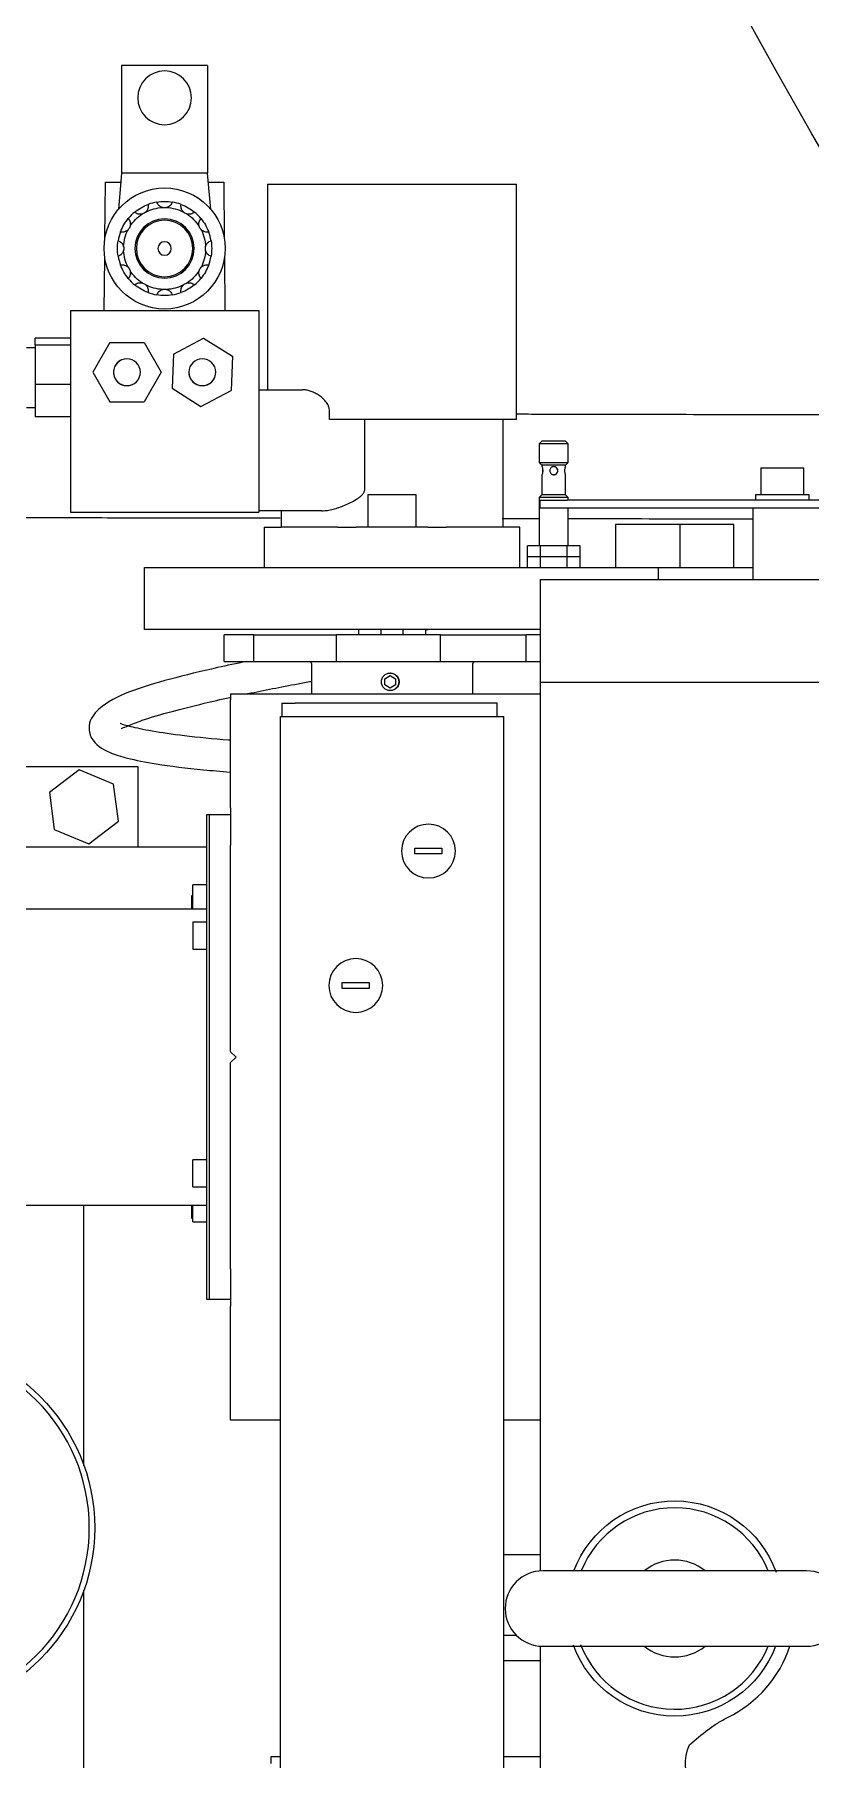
# Model space of a CAD drawing. Header units: millimetres. Extents: x 10462777 to 22643323, y 453826 to 1389191.
# Drawn here: x 11267128 to 11267407, y 578125 to 578746 of the extents above; entities that cross this region are included whole.
import ezdxf

# ---------------------------------------------------------------- set-up
doc = ezdxf.new("R2010")
doc.units = ezdxf.units.MM
doc.header["$LTSCALE"] = 200
doc.header["$MEASUREMENT"] = 0
for name, pattern in [('CENTER', [2, 1.25, -0.25, 0.25, -0.25]), ('HIDDEN_KS1', [0.26, 0.18, -0.08]), ('PHANTOM', [2.5, 1.25, -0.25, 0.25, -0.25, 0.25, -0.25])]:
    doc.linetypes.add(name, pattern=pattern)
for name, color, linetype in [('1', 1, 'CENTER'), ('11', 6, 'PHANTOM'), ('3', 3, 'HIDDEN_KS1')]:
    doc.layers.add(name, color=color, linetype=linetype)
doc.layers.add('LAYOUT', color=8, linetype='CONTINUOUS', lineweight=25)

# ---------------------------------------------------------------- blocks, each defined once
blk = doc.blocks.new('r710ic')
at = {"layer": 'LAYOUT', "color": 3}
blk.add_circle((272041.37, 104232.63), 2050.12, dxfattribs=at)

msp = doc.modelspace()

# ---------------------------------------------------------------- linework, layer by layer
at = {"layer": '1', "color": 252, "linetype": 'Continuous'}
for p, q in [((11267140.75249, 578647.02318), (11267208.54054, 578647.02318)), ((11267140.75249, 578647.02318), (11267140.75249, 578574.39312)), ((11267208.54054, 578647.02318), (11267208.54054, 578574.39312)), ((11267309.77246, 578575.74888), (11267309.77246, 578578.65408)), ((11267309.77246, 578578.65408), (11267319.45647, 578578.65408)), ((11267319.45647, 578575.74888), (11267309.77246, 578575.74888)), ((11267798.81484, 578578.65408), (11267319.45647, 578578.65408)), ((11267798.81484, 578575.74888), (11267319.45647, 578575.74888)), ((11267386.27612, 578575.74888), (11267386.27612, 578550.08516)), ((11267140.75249, 578574.39312), (11267208.54054, 578574.39312)), ((11267167.45722, 578532.17085), (11267167.45722, 578554.44407)), ((11267167.45722, 578554.44407), (11267352.34316, 578554.44407)), ((11267352.34316, 578554.44407), (11267386.27615, 578554.44407)), ((11267352.34316, 578550.08572), (11267352.34316, 578554.44407)), ((11267309.77018, 578532.17085), (11267167.45722, 578532.17085)), ((11267252.60278, 578530.23404), (11267252.60278, 578532.17054)), ((11267260.34998, 578532.17054), (11267260.34998, 578530.23404)), ((11267196.03962, 578520.55004), (11267196.03962, 578530.23405)), ((11267199.27248, 578530.23405), (11267196.03962, 578530.23405)), ((11267206.79051, 578530.23405), (11267199.27248, 578530.23405)), ((11267206.79061, 578520.55004), (11267206.79061, 578530.23405)), ((11267206.79061, 578530.23405), (11267236.54768, 578530.23405)), ((11267236.54768, 578520.55004), (11267236.54768, 578530.23405)), ((11267237.6163, 578530.23405), (11267236.54768, 578530.23405)), ((11267248.38839, 578530.23405), (11267237.6163, 578530.23405)), ((11267262.54137, 578530.23405), (11267248.38839, 578530.23405)), ((11267273.01524, 578530.23405), (11267262.54137, 578530.23405)), ((11267273.94463, 578530.23405), (11267273.01524, 578530.23405)), ((11267273.94463, 578520.55004), (11267273.94463, 578530.23405)), ((11267273.94463, 578530.23405), (11267304.6971, 578530.23405)), ((11267304.6971, 578520.55004), (11267304.6971, 578530.23405)), ((11267309.77232, 578530.23405), (11267304.69717, 578530.23405)), ((11267196.03962, 578520.55004), (11267199.27248, 578520.55004)), ((11267199.27248, 578520.55004), (11267206.79051, 578520.55004)), ((11267206.79061, 578520.55004), (11267236.54768, 578520.55004)), ((11267227.49713, 578519.77532), (11267227.49713, 578508.92848)), ((11267236.54768, 578520.55004), (11267237.6163, 578520.55004)), ((11267237.6163, 578520.55004), (11267248.38839, 578520.55004)), ((11267248.38839, 578520.55004), (11267262.54137, 578520.55004)), ((11267262.54137, 578520.55004), (11267273.01524, 578520.55004)), ((11267273.01524, 578520.55004), (11267273.94463, 578520.55004)), ((11267273.94463, 578520.55004), (11267304.6971, 578520.55004)), ((11267285.60118, 578508.92848), (11267285.60118, 578519.77532)), ((11267304.69717, 578520.55004), (11267309.77232, 578520.55004)), ((11267198.40638, 578508.92923), (11267309.77246, 578508.92923)), ((11267198.40638, 578508.92923), (11267198.40638, 578506.85337)), ((11267198.40638, 578467.88725), (11267198.40638, 578506.85337)), ((11267216.80599, 578505.63667), (11267216.80599, 578500.79466)), ((11267216.80599, 578505.63667), (11267221.64799, 578505.63667)), ((11267218.74275, 578500.79466), (11267221.64799, 578500.79466)), ((11267289.43605, 578505.63667), (11267221.64799, 578505.63667)), ((11267221.64799, 578500.79466), (11267289.43605, 578500.79466)), ((11267294.27805, 578505.63667), (11267289.43605, 578505.63667)), ((11267289.43605, 578500.79466), (11267292.34129, 578500.79466)), ((11267294.27805, 578500.79466), (11267294.27805, 578505.63667)), ((11267087.51545, 578482.78241), (11267164.98751, 578482.78241)), ((11267164.98751, 578482.78241), (11267164.98751, 578453.73039)), ((11267190.65917, 578465.3512), (11267189.69077, 578465.3512)), ((11267189.69077, 578465.3512), (11267189.69077, 578291.03906)), ((11267198.40638, 578465.3512), (11267190.65917, 578465.3512)), ((11267190.65917, 578465.3512), (11267190.65917, 578291.03906)), ((11267190.65917, 578465.3512), (11267190.65917, 578291.03906)), ((11267198.40638, 578467.88725), (11267198.40638, 578454.46869)), ((11267164.98751, 578453.73039), (11267087.51545, 578453.73039)), ((11267189.69043, 578453.73039), (11267164.9869, 578453.73039)), ((11267198.40638, 578380.13193), (11267198.40638, 578454.46869)), ((11267189.68623, 578431.45717), (11266786.83606, 578431.45717)), ((11267200.34318, 578378.19513), (11267198.40638, 578380.13193)), ((11267198.40638, 578376.25833), (11267200.34318, 578378.19513)), ((11267198.40638, 578301.92157), (11267198.40638, 578376.25833)), ((11266786.83606, 578324.93309), (11267189.68623, 578324.93309)), ((11267145.61949, 578231.13552), (11267145.61949, 578324.92198)), ((11267198.40638, 578301.92157), (11267198.40638, 578288.50301)), ((11267189.69077, 578291.03906), (11267190.65917, 578291.03906)), ((11267190.65917, 578291.03906), (11267198.40638, 578291.03906)), ((11267198.40638, 578249.53689), (11267198.40638, 578288.50301)), ((11267198.40638, 578247.46103), (11267198.40638, 578249.53689)), ((11267216.32239, 578247.46103), (11267198.40638, 578247.46103)), ((11267309.77246, 578247.46103), (11267296.69739, 578247.46103)), ((11267309.77246, 578199.04099), (11267296.69837, 578199.04099)), ((11267309.77246, 578199.04099), (11267309.77246, 578193.19564)), ((11267145.61949, 578117.41592), (11267145.61949, 578186.30353)), ((11267301.25212, 578169.98897), (11267296.69837, 578169.98897)), ((11267309.77246, 578160.78916), (11267296.69784, 578160.78916)), ((11267212.93239, 578126.41094), (11267216.32171, 578126.41094)), ((11267212.93239, 578123.9086), (11267212.93239, 578126.41094)), ((11267296.69868, 578126.41094), (11267309.77246, 578126.41094))]:
    msp.add_line(p, q, dxfattribs=at)
at = {"layer": '1', "color": 15, "linetype": 'Continuous'}
for p, q in [((11267309.77246, 578550.08626), (11267452.9861, 578550.08626)), ((11267309.77246, 578550.08626), (11267309.77246, 578512.99528)), ((11267474.40059, 578512.99528), (11267309.77246, 578512.99528)), ((11267309.77246, 578512.99528), (11267309.77246, 578193.18662)), ((11267309.77246, 578166.14169), (11267309.77246, 577863.94802))]:
    msp.add_line(p, q, dxfattribs=at)
at = {"layer": '1', "color": 20, "linetype": 'Continuous'}
for p, q in [((11267216.32179, 578500.79466), (11267221.64804, 578500.79466)), ((11267216.32179, 577571.12995), (11267216.32179, 578500.79466)), ((11267289.43496, 578500.79466), (11267296.69905, 578500.79466)), ((11267296.69905, 577571.12995), (11267296.69905, 578500.79466))]:
    msp.add_line(p, q, dxfattribs=at)
at = {"layer": '1', "color": 60, "linetype": 'Continuous'}
for p, q in [((11267264.74183, 578453.43987), (11267274.42583, 578453.43987)), ((11267264.74183, 578451.30939), (11267264.74183, 578453.43987)), ((11267274.42583, 578451.30939), (11267264.74183, 578451.30939)), ((11267274.42583, 578453.43987), (11267274.42583, 578451.30939)), ((11267238.59501, 578405.01983), (11267248.27901, 578405.01983)), ((11267238.59501, 578402.88935), (11267238.59501, 578405.01983)), ((11267248.27901, 578402.88935), (11267238.59501, 578402.88935)), ((11267248.27901, 578405.01983), (11267248.27901, 578402.88935))]:
    msp.add_line(p, q, dxfattribs=at)
at = {"layer": '1', "color": 60, "linetype": 'Continuous', "extrusion": (0, 0, -1)}
for centre in [(-11267269.58383, 578452.37463), (-11267243.43701, 578403.95459)]:
    msp.add_circle(centre, 9.68401, dxfattribs=at)
at = {"layer": '1', "color": 252, "linetype": 'Continuous', "extrusion": (0, 0, -1)}
for centre, start, end in [((-11267226.72241, 578519.77532), 90, 180), ((-11267286.3759, 578519.77532), 0, 90)]:
    msp.add_arc(centre, 0.77472, start, end, dxfattribs=at)
at = {"layer": '1', "color": 15, "linetype": 'Continuous', "extrusion": (0, 0, -1)}
for centre, radius, start, end in [((-11267358.1925, 578179.67298), 38.73603, 20.49187735, 160.2787541), ((-11267358.1925, 578179.67298), 38.73603, 270, 340.14937147), ((-11267358.1925, 578179.67298), 38.73603, 200.48625359, 270), ((-11267377.56051, 578124.10513), 15.49441, 325.48219574, 24.97743264)]:
    msp.add_arc(centre, radius, start, end, dxfattribs=at)
at = {"layer": '1', "color": 15, "linetype": 'Continuous'}
msp.add_arc((11267358.1925, 578179.67298), 43.57803, 296.1157868, 341.87321491, dxfattribs=at)
at = {"layer": '1', "color": 252, "linetype": 'Continuous'}
for points, knots in [([(11267259.04189, 578513.28703), (11267259.04189, 578513.07894), (11267259.02141, 578512.87436), (11267258.94121, 578512.47192), (11267258.88049, 578512.27196), (11267258.72215, 578511.89089), (11267258.62528, 578511.71018), (11267258.39648, 578511.36818), (11267258.26343, 578511.20637), (11267257.97285, 578510.91629), (11267257.8143, 578510.78606), (11267257.46994, 578510.55598), (11267257.28681, 578510.45829), (11267256.90792, 578510.30128), (11267256.70934, 578510.24078), (11267256.30293, 578510.15987), (11267256.09862, 578510.13984), (11267255.89192, 578510.13973), (11267255.89059, 578510.13973), (11267255.88925, 578510.13973)], [0, 0, 0, 0, 0.124898601, 0.124898601, 0.249797202, 0.249797202, 0.374695804, 0.374695804, 0.499594405, 0.499594405, 0.624493006, 0.624493006, 0.749391607, 0.749391607, 0.874290209, 0.874290209, 0.99918881, 0.99918881, 1, 1, 1, 1]), ([(11267255.89138, 578516.43434), (11267256.09837, 578516.43435), (11267256.30224, 578516.41409), (11267256.70393, 578516.3346), (11267256.90397, 578516.27422), (11267257.28554, 578516.1165), (11267257.46651, 578516.01997), (11267257.80906, 578515.79191), (11267257.97122, 578515.65921), (11267258.26202, 578515.3693), (11267258.39259, 578515.21108), (11267258.62335, 578514.86739), (11267258.72143, 578514.68443), (11267258.87909, 578514.30594), (11267258.93983, 578514.10785), (11267259.02141, 578513.70089), (11267259.04189, 578513.49512), (11267259.04189, 578513.28703)], [0, 0, 0, 0, 0.124507426, 0.124507426, 0.249577794, 0.249577794, 0.374648162, 0.374648162, 0.499718529, 0.499718529, 0.624788897, 0.624788897, 0.749859265, 0.749859265, 0.874929632, 0.874929632, 1, 1, 1, 1])]:
    msp.add_open_spline(points, degree=3, knots=knots, dxfattribs=at)
at = {"layer": '1', "color": 15, "linetype": 'Continuous'}
msp.add_open_spline([(11267363.51523, 578130.64782), (11267365.69096, 578132.48884), (11267367.86865, 578134.3287), (11267371.2843, 578136.87361), (11267372.44756, 578137.68645), (11267374.84837, 578139.20549), (11267376.08574, 578139.91196), (11267377.37496, 578140.54399)], degree=3, knots=[0, 0, 0, 0, 0.5, 0.5, 0.75, 0.75, 1, 1, 1, 1], dxfattribs=at)
at = {"layer": '11', "color": 30, "linetype": 'Continuous'}
for p, q in [((11267190.14093, 578735.14764), (11267159.1521, 578735.14764)), ((11267159.1521, 578735.14764), (11267159.1521, 578696.41161)), ((11267190.14093, 578735.14764), (11267190.14093, 578696.41161)), ((11267159.1521, 578696.41161), (11267158.01581, 578683.37406)), ((11267190.14093, 578696.41161), (11267159.1521, 578696.41161)), ((11267191.27723, 578683.37406), (11267190.14093, 578696.41161)), ((11267153.17205, 578672.98493), (11267153.3417, 578693.21589)), ((11267153.3417, 578693.21589), (11267158.87363, 578693.21589)), ((11267190.4194, 578693.21589), (11267195.95133, 578693.21589)), ((11267195.95133, 578693.21589), (11267196.12098, 578672.98493)), ((11267152.95434, 578647.02318), (11267153.11321, 578665.96869)), ((11267196.17982, 578665.96869), (11267196.33869, 578647.02318))]:
    msp.add_line(p, q, dxfattribs=at)
at = {"layer": '11', "color": 60, "linetype": 'Continuous'}
for p, q in [((11267211.68785, 578692.44117), (11267211.68785, 578618.45535)), ((11267211.68785, 578692.44117), (11267256.47638, 578692.44117)), ((11267256.47638, 578692.44117), (11267301.26491, 578692.44117)), ((11267301.26491, 578607.70611), (11267301.26491, 578692.44117)), ((11267128.06644, 578633.54289), (11267124.93717, 578633.54289)), ((11267140.75249, 578636.96641), (11267128.06644, 578636.96641)), ((11267128.06644, 578634.43711), (11267128.06644, 578636.96641)), ((11267140.75249, 578634.43711), (11267128.06644, 578634.43711)), ((11267128.06644, 578634.43711), (11267128.06644, 578620.28386)), ((11267154.93874, 578635.40237), (11267148.78856, 578624.74996)), ((11267154.93874, 578635.40237), (11267167.23908, 578635.40237)), ((11267167.23908, 578635.40237), (11267173.38925, 578624.74996)), ((11267177.79107, 578631.29722), (11267177.3275, 578619.00562)), ((11267177.79107, 578631.29722), (11267188.6677, 578637.04156)), ((11267188.6677, 578637.04156), (11267199.08075, 578630.4943)), ((11267199.08075, 578630.4943), (11267198.61718, 578618.20269)), ((11267140.75249, 578620.28386), (11267128.06644, 578620.28386)), ((11267128.06644, 578620.28386), (11267128.06644, 578608.65991)), ((11267148.78856, 578624.74996), (11267154.93874, 578614.09755)), ((11267173.38925, 578624.74996), (11267167.23908, 578614.09755)), ((11267177.3275, 578619.00562), (11267187.74056, 578612.45836)), ((11267154.93874, 578614.09755), (11267167.23908, 578614.09755)), ((11267187.74056, 578612.45836), (11267198.61718, 578618.20269)), ((11267208.54054, 578618.45535), (11267224.13901, 578618.45535)), ((11267124.93717, 578612.08343), (11267128.06644, 578612.08343)), ((11267140.75249, 578608.65991), (11267128.06644, 578608.65991)), ((11267233.99232, 578607.70611), (11267233.99232, 578610.70815)), ((11267301.26491, 578607.70611), (11267233.99232, 578607.70611)), ((11267246.71701, 578582.62453), (11267246.71701, 578607.70611)), ((11267296.42291, 578568.97008), (11267296.42291, 578607.70611)), ((11267310.43326, 578599.9589), (11267309.46486, 578598.9905)), ((11267309.46486, 578598.9905), (11267309.46486, 578592.21169)), ((11267319.89757, 578598.9905), (11267309.46486, 578598.9905)), ((11267318.92916, 578599.9589), (11267310.43326, 578599.9589)), ((11267319.89757, 578598.9905), (11267318.92916, 578599.9589)), ((11267319.89757, 578592.21169), (11267319.89757, 578598.9905)), ((11267309.46486, 578592.21169), (11267310.43326, 578591.24329)), ((11267309.46486, 578592.21169), (11267319.89757, 578592.21169)), ((11267310.43326, 578591.24329), (11267310.43326, 578590.74487)), ((11267318.92916, 578591.24329), (11267310.43326, 578591.24329)), ((11267310.43326, 578587.86969), (11267310.43326, 578580.59089)), ((11267318.92916, 578591.24329), (11267319.89757, 578592.21169)), ((11267318.92916, 578590.75909), (11267318.92916, 578591.24329)), ((11267318.92916, 578580.59089), (11267318.92916, 578587.8736)), ((11267389.18132, 578590.27489), (11267389.18132, 578580.59089)), ((11267389.18132, 578590.27489), (11267404.67573, 578590.27489)), ((11267404.67573, 578580.59089), (11267404.67573, 578590.27489)), ((11267247.76077, 578580.59089), (11267247.76077, 578568.97008)), ((11267249.76529, 578580.59089), (11267247.76077, 578580.59089)), ((11267265.19199, 578580.59089), (11267249.76529, 578580.59089)), ((11267265.19199, 578568.97008), (11267265.19199, 578580.59089)), ((11267310.43326, 578580.59089), (11267309.46486, 578579.62248)), ((11267309.46486, 578579.62248), (11267309.46486, 578562.19127)), ((11267319.89757, 578579.62248), (11267309.46486, 578579.62248)), ((11267318.92916, 578580.59089), (11267310.43326, 578580.59089)), ((11267319.89757, 578579.62248), (11267318.92916, 578580.59089)), ((11267319.89757, 578578.6536), (11267319.89757, 578579.62248)), ((11267319.89757, 578562.19127), (11267319.89757, 578575.7484)), ((11267387.24452, 578580.59089), (11267387.24452, 578578.65408)), ((11267391.63192, 578580.59089), (11267387.24452, 578580.59089)), ((11267406.61254, 578580.59089), (11267391.63192, 578580.59089)), ((11267406.61254, 578578.65408), (11267406.61254, 578580.59089)), ((11267231.26888, 578574.87732), (11267208.54054, 578574.87732)), ((11267216.52985, 578574.87732), (11267216.52985, 578568.97008)), ((11267336.88768, 578569.93848), (11267336.88768, 578554.44407)), ((11267339.56037, 578569.93848), (11267336.88768, 578569.93848)), ((11267360.1293, 578569.93848), (11267339.56037, 578569.93848)), ((11267379.50808, 578569.93848), (11267360.12902, 578569.93848)), ((11267360.1293, 578554.44407), (11267360.1293, 578569.93848)), ((11267379.50808, 578554.44407), (11267379.50808, 578569.93848)), ((11267210.47734, 578568.97008), (11267210.47734, 578554.44407)), ((11267210.47734, 578568.97008), (11267216.64005, 578568.97008)), ((11267236.90765, 578568.97008), (11267216.64005, 578568.97008)), ((11267236.90765, 578568.97008), (11267243.61693, 578568.97008)), ((11267269.33583, 578568.97008), (11267243.61693, 578568.97008)), ((11267269.33583, 578568.97008), (11267276.0451, 578568.97008)), ((11267296.31271, 578568.97008), (11267276.0451, 578568.97008)), ((11267302.47541, 578568.97008), (11267296.31271, 578568.97008)), ((11267302.47541, 578554.44407), (11267302.47541, 578568.97008)), ((11267305.1764, 578558.31767), (11267305.1764, 578562.19127)), ((11267309.92881, 578562.19127), (11267305.1764, 578562.19127)), ((11267309.92881, 578558.31767), (11267305.1764, 578558.31767)), ((11267305.1764, 578554.44407), (11267305.1764, 578558.31767)), ((11267309.92881, 578558.31767), (11267305.1764, 578558.31767)), ((11267309.92881, 578558.31767), (11267309.92881, 578562.19127)), ((11267319.43362, 578562.19127), (11267309.92881, 578562.19127)), ((11267319.43362, 578558.31767), (11267309.92881, 578558.31767)), ((11267309.92881, 578554.44407), (11267309.92881, 578558.31767)), ((11267319.43362, 578558.31767), (11267309.92881, 578558.31767)), ((11267324.18602, 578562.19127), (11267319.43362, 578562.19127)), ((11267319.43362, 578558.31767), (11267319.43362, 578562.19127)), ((11267324.18602, 578558.31767), (11267319.43362, 578558.31767)), ((11267319.43362, 578554.44407), (11267319.43362, 578558.31767)), ((11267324.18602, 578558.31767), (11267319.43362, 578558.31767)), ((11267324.18602, 578558.31767), (11267324.18602, 578562.19127)), ((11267324.18602, 578554.44407), (11267324.18602, 578558.31767)), ((11267244.37137, 578532.17024), (11267244.37137, 578530.23377)), ((11267268.58139, 578530.23377), (11267268.58139, 578532.17024)), ((11267253.84043, 578514.40525), (11267255.77673, 578515.52346)), ((11267253.88427, 578514.40525), (11267253.84043, 578514.40525)), ((11267253.84043, 578512.16882), (11267253.84043, 578514.40525)), ((11267253.88427, 578514.40525), (11267255.79864, 578515.51079)), ((11267253.88427, 578512.16882), (11267253.88427, 578514.40525)), ((11267255.89153, 578516.41807), (11267255.77673, 578516.41807)), ((11267255.77673, 578515.52346), (11267257.71304, 578514.40525)), ((11267257.71304, 578514.40525), (11267257.71304, 578512.16882)), ((11267253.88427, 578512.16882), (11267253.84043, 578512.16882)), ((11267255.77673, 578511.05061), (11267253.84043, 578512.16882)), ((11267255.79864, 578511.06328), (11267253.88427, 578512.16882)), ((11267257.71304, 578512.16882), (11267255.77673, 578511.05061)), ((11267143.87139, 578481.5606), (11267133.22367, 578473.3946)), ((11267156.26722, 578476.4224), (11267143.87139, 578481.5606)), ((11267158.01532, 578463.1182), (11267156.26722, 578476.4224)), ((11267133.22367, 578473.3946), (11267134.97177, 578460.0904)), ((11267134.97177, 578460.0904), (11267147.36759, 578454.9522)), ((11267147.36759, 578454.9522), (11267158.01532, 578463.1182)), ((11267189.69074, 578440.20285), (11267184.84877, 578440.20285)), ((11267184.84877, 578431.45692), (11267184.84877, 578440.20285)), ((11267184.84932, 578436.22799), (11267184.35552, 578436.22799)), ((11267184.35552, 578436.22799), (11267184.35552, 578431.45717)), ((11267189.69074, 578426.76483), (11267184.84877, 578426.76483)), ((11267184.84877, 578426.76483), (11267184.84877, 578417.08306)), ((11267184.84877, 578417.08306), (11267184.84877, 578417.08082)), ((11267184.84877, 578417.08082), (11267189.69074, 578417.08082)), ((11267189.69074, 578341.19015), (11267184.84877, 578341.19015)), ((11267184.84877, 578331.50615), (11267184.84877, 578341.19015)), ((11267184.84877, 578331.50615), (11267189.69074, 578331.50615)), ((11267184.35552, 578324.93309), (11267184.35552, 578320.16227)), ((11267184.84877, 578318.87095), (11267184.84877, 578324.93303)), ((11267184.35552, 578320.16227), (11267184.84932, 578320.16227)), ((11267184.84877, 578318.87095), (11267189.69074, 578318.87095)), ((11267405.64413, 578193.23059), (11267310.74086, 578193.23059)), ((11267310.74086, 578166.11537), (11267405.64413, 578166.11537))]:
    msp.add_line(p, q, dxfattribs=at)
at = {"layer": '11', "color": 30, "linetype": 'Continuous', "extrusion": (0, 0, -1)}
for centre, radius in [((-11267174.64652, 578723.52684), 9.68401), ((-11267174.64652, 578669.29639), 10.65241), ((-11267174.64652, 578669.29639), 10.16821), ((-11267174.64652, 578669.29639), 2.421)]:
    msp.add_circle(centre, radius, dxfattribs=at)
at = {"layer": '11', "color": 30, "linetype": 'Continuous'}
msp.add_circle((11267174.64652, 578669.29639), 21.78902, dxfattribs=at)
at = {"layer": '11', "color": 60, "linetype": 'Continuous', "extrusion": (0, 0, -1)}
for centre in [(-11267161.08891, 578624.74996), (-11267188.20413, 578624.74996)]:
    msp.add_circle(centre, 4.842, dxfattribs=at)
at = {"layer": '11', "color": 252, "linetype": 'Continuous'}
msp.add_circle((11267082.67345, 578208.725), 66.81965, dxfattribs=at)
at = {"layer": '11', "color": 252, "linetype": 'Continuous', "extrusion": (0, 0, -1)}
msp.add_circle((-11267082.67345, 578208.725), 64.88285, dxfattribs=at)
at = {"layer": '11', "color": 30, "linetype": 'Continuous'}
for start, end in [(129.42617601, 140.57382394), (99.42617599, 110.57382395), (69.42617605, 80.57382401), (39.42617606, 50.57382399), (159.42617606, 170.57382398), (9.42617602, 20.57382394), (189.42617602, 200.57382394), (339.42617606, 350.57382398), (219.42617606, 230.57382399), (309.42617601, 320.57382394), (249.42617605, 260.57382401), (279.42617599, 290.57382395)]:
    msp.add_arc((11267174.64652, 578669.29639), 16.94701, start, end, dxfattribs=at)
at = {"layer": '11', "color": 30, "linetype": 'Continuous', "extrusion": (0, 0, -1)}
for centre, radius, start, end in [((-11267174.64652, 578669.29639), 14.76811, 32.64553784, 57.3544622), ((-11267174.64652, 578669.29639), 16.94701, 50.57382399, 69.42617605), ((-11267165.85828, 578684.51807), 2.9052, 226.43012054, 253.56987945), ((-11267174.64652, 578669.29639), 14.76811, 62.64553783, 87.35446215), ((-11267174.64652, 578669.29639), 16.94701, 80.57382401, 99.42617599), ((-11267174.64652, 578686.87287), 2.9052, 256.43012059, 283.56987941), ((-11267174.64652, 578669.29639), 14.76811, 92.64553785, 117.35446217), ((-11267174.64652, 578669.29639), 16.94701, 110.57382395, 129.42617601), ((-11267183.43475, 578684.51807), 2.9052, 286.43012055, 313.56987946), ((-11267174.64652, 578669.29639), 14.76811, 122.6455378, 147.35446216), ((-11267174.64652, 578669.29639), 16.94701, 20.57382394, 39.42617606), ((-11267174.64652, 578669.29639), 14.76811, 2.64553787, 27.35446213), ((-11267159.42484, 578678.08463), 2.9052, 196.43012055, 223.56987951), ((-11267189.86819, 578678.08463), 2.9052, 316.43012049, 343.56987945), ((-11267174.64652, 578669.29639), 16.94701, 140.57382394, 159.42617606), ((-11267174.64652, 578669.29639), 14.76811, 152.64553787, 177.35446213), ((-11267174.64652, 578669.29639), 16.94701, 350.57382398, 9.42617602), ((-11267157.07004, 578669.29639), 2.9052, 166.43012057, 193.56987943), ((-11267174.64652, 578669.29639), 14.76811, 332.64553787, 357.35446213), ((-11267174.64652, 578669.29639), 14.76811, 182.64553787, 207.35446213), ((-11267192.22299, 578669.29639), 2.9052, 346.43012057, 13.56987943), ((-11267174.64652, 578669.29639), 16.94701, 170.57382398, 189.42617602), ((-11267174.64652, 578669.29639), 16.94701, 320.57382394, 339.42617606), ((-11267159.42484, 578660.50816), 2.9052, 136.43012049, 163.56987945), ((-11267189.86819, 578660.50816), 2.9052, 16.43012055, 43.56987951), ((-11267174.64652, 578669.29639), 16.94701, 200.57382394, 219.42617606), ((-11267174.64652, 578669.29639), 14.76811, 302.6455378, 327.35446216), ((-11267174.64652, 578669.29639), 16.94701, 290.57382395, 309.42617601), ((-11267165.85828, 578654.07472), 2.9052, 106.43012055, 133.56987946), ((-11267174.64652, 578669.29639), 14.76811, 272.64553785, 297.35446217), ((-11267174.64652, 578669.29639), 14.76811, 242.64553783, 267.35446215), ((-11267174.64652, 578669.29639), 16.94701, 230.57382399, 249.42617605), ((-11267183.43475, 578654.07472), 2.9052, 46.43012054, 73.56987945), ((-11267174.64652, 578669.29639), 14.76811, 212.64553784, 237.3544622), ((-11267174.64652, 578669.29639), 16.94701, 260.57382401, 279.42617599), ((-11267174.64652, 578651.71992), 2.9052, 76.43012059, 103.56987941)]:
    msp.add_arc(centre, radius, start, end, dxfattribs=at)
at = {"layer": '11', "color": 60, "linetype": 'Continuous'}
for centre, radius, start, end in [((11267161.08891, 578624.74996), 4.842, 114.08251066, 210.00000006), ((11267161.08891, 578624.74996), 4.842, 210.00000006, 294.07685814), ((11267188.20413, 578624.74996), 4.842, 179.99822373, 237.84014659), ((11267188.20413, 578624.74996), 4.842, 237.84014659, 359.99830087), ((11267314.68121, 578589.30649), 1.4526, 270, 90), ((11267358.1925, 578179.67298), 36.26473, 21.95437057, 158.05124394), ((11267358.1925, 578179.67298), 17.43121, 51.05800659, 128.94200589), ((11267310.74086, 578179.67298), 13.55761, 90, 270), ((11267405.64413, 578179.67298), 13.55761, 270, 90), ((11267358.1925, 578179.67298), 36.26473, 200.82937223, 338.04562899), ((11267358.1925, 578179.67298), 17.43121, 231.05800659, 308.94200589)]:
    msp.add_arc(centre, radius, start, end, dxfattribs=at)
msp.add_ellipse((11267255.77673, 578513.28703), major_axis=(0, 3.13104), ratio=0.999743768, dxfattribs=at)
at = {"layer": '11', "color": 30, "linetype": 'Continuous'}
for points, knots in [([(11267166.68, 578681.7315), (11267166.42342, 578681.65583), (11267166.16647, 578681.6178), (11267165.78015, 578681.61106), (11267165.65098, 578681.61751), (11267165.3998, 578681.64648), (11267165.27679, 578681.66894), (11267164.91498, 578681.75905), (11267164.68298, 578681.85023), (11267164.25804, 578682.08128), (11267164.06077, 578682.22299), (11267163.88375, 578682.387)], [0, 0, 0, 0, 0.25, 0.25, 0.375, 0.375, 0.5, 0.5, 0.75, 0.75, 1, 1, 1, 1]), ([(11267168.6911, 578685.16253), (11267168.74472, 578684.92681), (11267168.76859, 578684.68804), (11267168.75658, 578684.20395), (11267168.71941, 578683.95646), (11267168.58316, 578683.48053), (11267168.48368, 578683.24735), (11267168.2171, 578682.80242), (11267168.05492, 578682.59795), (11267167.86066, 578682.41315)], [0, 0, 0, 0, 0.25, 0.25, 0.5, 0.5, 0.75, 0.75, 1, 1, 1, 1]), ([(11267173.96487, 578684.04876), (11267173.70483, 578684.11153), (11267173.46328, 578684.20706), (11267173.12535, 578684.39439), (11267173.01672, 578684.46456), (11267172.81367, 578684.61524), (11267172.71837, 578684.6962), (11267172.45008, 578684.95514), (11267172.29476, 578685.1501), (11267172.04228, 578685.56267), (11267171.94229, 578685.78403), (11267171.87099, 578686.01458)], [0, 0, 0, 0, 0.25, 0.25, 0.375, 0.375, 0.5, 0.5, 0.75, 0.75, 1, 1, 1, 1]), ([(11267177.42204, 578686.01458), (11267177.35062, 578685.78363), (11267177.25191, 578685.56491), (11267176.99946, 578685.15168), (11267176.84352, 578684.95594), (11267176.48757, 578684.61189), (11267176.28483, 578684.45969), (11267175.83149, 578684.20767), (11267175.58881, 578684.11168), (11267175.32817, 578684.04876)], [0, 0, 0, 0, 0.25, 0.25, 0.5, 0.5, 0.75, 0.75, 1, 1, 1, 1]), ([(11267181.43238, 578682.41315), (11267181.23856, 578682.59752), (11267181.07714, 578682.80103), (11267180.87815, 578683.13222), (11267180.81915, 578683.24731), (11267180.71865, 578683.47933), (11267180.67659, 578683.59709), (11267180.57372, 578683.95548), (11267180.53669, 578684.20198), (11267180.52432, 578684.68552), (11267180.5484, 578684.92722), (11267180.60193, 578685.16253)], [0, 0, 0, 0, 0.25, 0.25, 0.375, 0.375, 0.5, 0.5, 0.75, 0.75, 1, 1, 1, 1]), ([(11267185.40928, 578682.387), (11267185.23196, 578682.22271), (11267185.03711, 578682.08265), (11267184.61187, 578681.851), (11267184.37895, 578681.75945), (11267183.89866, 578681.63948), (11267183.64698, 578681.60904), (11267183.12837, 578681.61745), (11267182.87021, 578681.65566), (11267182.61303, 578681.7315)], [0, 0, 0, 0, 0.25, 0.25, 0.5, 0.5, 0.75, 0.75, 1, 1, 1, 1]), ([(11267161.52976, 578676.08225), (11267161.34539, 578675.88844), (11267161.14188, 578675.72702), (11267160.81069, 578675.52802), (11267160.6956, 578675.46903), (11267160.46358, 578675.36853), (11267160.34582, 578675.32647), (11267159.98743, 578675.2236), (11267159.74093, 578675.18657), (11267159.25739, 578675.17419), (11267159.01569, 578675.19828), (11267158.78038, 578675.25181)], [0, 0, 0, 0, 0.25, 0.25, 0.375, 0.375, 0.5, 0.5, 0.75, 0.75, 1, 1, 1, 1]), ([(11267161.55591, 578680.05916), (11267161.72021, 578679.88184), (11267161.86026, 578679.68699), (11267162.09191, 578679.26175), (11267162.18346, 578679.02883), (11267162.30343, 578678.54854), (11267162.33387, 578678.29686), (11267162.32546, 578677.77825), (11267162.28725, 578677.52008), (11267162.21141, 578677.26291)], [0, 0, 0, 0, 0.25, 0.25, 0.5, 0.5, 0.75, 0.75, 1, 1, 1, 1]), ([(11267187.08162, 578677.26291), (11267187.00596, 578677.51949), (11267186.96792, 578677.77644), (11267186.96118, 578678.16276), (11267186.96764, 578678.29193), (11267186.99661, 578678.54311), (11267187.01906, 578678.66612), (11267187.10917, 578679.02793), (11267187.20035, 578679.25993), (11267187.4314, 578679.68487), (11267187.57311, 578679.88214), (11267187.73713, 578680.05916)], [0, 0, 0, 0, 0.25, 0.25, 0.375, 0.375, 0.5, 0.5, 0.75, 0.75, 1, 1, 1, 1]), ([(11267190.51265, 578675.25181), (11267190.27694, 578675.19819), (11267190.03816, 578675.17432), (11267189.55407, 578675.18633), (11267189.30658, 578675.2235), (11267188.83065, 578675.35975), (11267188.59748, 578675.45923), (11267188.15254, 578675.72581), (11267187.94807, 578675.88799), (11267187.76327, 578676.08225)], [0, 0, 0, 0, 0.25, 0.25, 0.5, 0.5, 0.75, 0.75, 1, 1, 1, 1]), ([(11267157.92833, 578672.07192), (11267158.15928, 578672.0005), (11267158.378, 578671.90179), (11267158.79123, 578671.64934), (11267158.98697, 578671.4934), (11267159.33102, 578671.13744), (11267159.48322, 578670.9347), (11267159.73524, 578670.48137), (11267159.83123, 578670.23868), (11267159.89415, 578669.97804)], [0, 0, 0, 0, 0.25, 0.25, 0.5, 0.5, 0.75, 0.75, 1, 1, 1, 1]), ([(11267159.89415, 578668.61474), (11267159.83138, 578668.35471), (11267159.73585, 578668.11316), (11267159.54852, 578667.77523), (11267159.47835, 578667.66659), (11267159.32767, 578667.46355), (11267159.24671, 578667.36825), (11267158.98777, 578667.09996), (11267158.79281, 578666.94464), (11267158.38024, 578666.69215), (11267158.15888, 578666.59216), (11267157.92833, 578666.52087)], [0, 0, 0, 0, 0.25, 0.25, 0.375, 0.375, 0.5, 0.5, 0.75, 0.75, 1, 1, 1, 1]), ([(11267189.39889, 578669.97804), (11267189.46165, 578670.23808), (11267189.55719, 578670.47963), (11267189.74451, 578670.81756), (11267189.81469, 578670.92619), (11267189.96537, 578671.12924), (11267190.04632, 578671.22454), (11267190.30526, 578671.49283), (11267190.50022, 578671.64815), (11267190.91279, 578671.90063), (11267191.13415, 578672.00062), (11267191.3647, 578672.07192)], [0, 0, 0, 0, 0.25, 0.25, 0.375, 0.375, 0.5, 0.5, 0.75, 0.75, 1, 1, 1, 1]), ([(11267191.3647, 578666.52087), (11267191.13375, 578666.59229), (11267190.91503, 578666.691), (11267190.50181, 578666.94345), (11267190.30606, 578667.09939), (11267189.96202, 578667.45534), (11267189.80982, 578667.65808), (11267189.55779, 578668.11142), (11267189.4618, 578668.3541), (11267189.39889, 578668.61474)], [0, 0, 0, 0, 0.25, 0.25, 0.5, 0.5, 0.75, 0.75, 1, 1, 1, 1]), ([(11267158.78038, 578663.34098), (11267159.0161, 578663.3946), (11267159.25487, 578663.41847), (11267159.73896, 578663.40646), (11267159.98645, 578663.36929), (11267160.46238, 578663.23304), (11267160.69556, 578663.13356), (11267161.14049, 578662.86697), (11267161.34496, 578662.7048), (11267161.52976, 578662.51053)], [0, 0, 0, 0, 0.25, 0.25, 0.5, 0.5, 0.75, 0.75, 1, 1, 1, 1]), ([(11267187.76327, 578662.51053), (11267187.94764, 578662.70435), (11267188.15115, 578662.86577), (11267188.48235, 578663.06476), (11267188.59744, 578663.12376), (11267188.82945, 578663.22426), (11267188.94721, 578663.26632), (11267189.30561, 578663.36919), (11267189.55211, 578663.40622), (11267190.03564, 578663.41859), (11267190.27734, 578663.39451), (11267190.51265, 578663.34098)], [0, 0, 0, 0, 0.25, 0.25, 0.375, 0.375, 0.5, 0.5, 0.75, 0.75, 1, 1, 1, 1]), ([(11267162.21141, 578661.32988), (11267162.28708, 578661.0733), (11267162.32511, 578660.81635), (11267162.33185, 578660.43003), (11267162.3254, 578660.30086), (11267162.29643, 578660.04968), (11267162.27397, 578659.92667), (11267162.18386, 578659.56485), (11267162.09268, 578659.33286), (11267161.86163, 578658.90792), (11267161.71992, 578658.71064), (11267161.55591, 578658.53363)], [0, 0, 0, 0, 0.25, 0.25, 0.375, 0.375, 0.5, 0.5, 0.75, 0.75, 1, 1, 1, 1]), ([(11267163.88375, 578656.20578), (11267164.06107, 578656.37008), (11267164.25592, 578656.51014), (11267164.68116, 578656.74178), (11267164.91408, 578656.83334), (11267165.39437, 578656.95331), (11267165.64605, 578656.98374), (11267166.16466, 578656.97534), (11267166.42283, 578656.93713), (11267166.68, 578656.86129)], [0, 0, 0, 0, 0.25, 0.25, 0.5, 0.5, 0.75, 0.75, 1, 1, 1, 1]), ([(11267167.86066, 578656.17964), (11267168.05447, 578655.99527), (11267168.21589, 578655.79176), (11267168.41489, 578655.46056), (11267168.47388, 578655.34547), (11267168.57438, 578655.11346), (11267168.61644, 578654.9957), (11267168.71931, 578654.6373), (11267168.75634, 578654.3908), (11267168.76872, 578653.90727), (11267168.74463, 578653.66557), (11267168.6911, 578653.43026)], [0, 0, 0, 0, 0.25, 0.25, 0.375, 0.375, 0.5, 0.5, 0.75, 0.75, 1, 1, 1, 1]), ([(11267180.60193, 578653.43026), (11267180.54831, 578653.66597), (11267180.52444, 578653.90475), (11267180.53645, 578654.38884), (11267180.57362, 578654.63633), (11267180.70987, 578655.11226), (11267180.80935, 578655.34543), (11267181.07594, 578655.79037), (11267181.23811, 578655.99484), (11267181.43238, 578656.17964)], [0, 0, 0, 0, 0.25, 0.25, 0.5, 0.5, 0.75, 0.75, 1, 1, 1, 1]), ([(11267182.61303, 578656.86129), (11267182.86961, 578656.93695), (11267183.12657, 578656.97499), (11267183.51288, 578656.98173), (11267183.64205, 578656.97527), (11267183.89323, 578656.9463), (11267184.01624, 578656.92385), (11267184.37806, 578656.83374), (11267184.61005, 578656.74256), (11267185.03499, 578656.51151), (11267185.23227, 578656.3698), (11267185.40928, 578656.20578)], [0, 0, 0, 0, 0.25, 0.25, 0.375, 0.375, 0.5, 0.5, 0.75, 0.75, 1, 1, 1, 1]), ([(11267187.73713, 578658.53363), (11267187.57283, 578658.71095), (11267187.43277, 578658.9058), (11267187.20113, 578659.33104), (11267187.10957, 578659.56396), (11267186.9896, 578660.04425), (11267186.95917, 578660.29593), (11267186.96757, 578660.81454), (11267187.00578, 578661.0727), (11267187.08162, 578661.32988)], [0, 0, 0, 0, 0.25, 0.25, 0.5, 0.5, 0.75, 0.75, 1, 1, 1, 1]), ([(11267171.87099, 578652.57821), (11267171.94241, 578652.80916), (11267172.04112, 578653.02788), (11267172.29357, 578653.4411), (11267172.44951, 578653.63685), (11267172.80547, 578653.98089), (11267173.00821, 578654.13309), (11267173.46154, 578654.38512), (11267173.70423, 578654.48111), (11267173.96487, 578654.54402)], [0, 0, 0, 0, 0.25, 0.25, 0.5, 0.5, 0.75, 0.75, 1, 1, 1, 1]), ([(11267175.32817, 578654.54402), (11267175.5882, 578654.48126), (11267175.82975, 578654.38572), (11267176.16768, 578654.1984), (11267176.27632, 578654.12822), (11267176.47936, 578653.97754), (11267176.57466, 578653.89659), (11267176.84295, 578653.63765), (11267176.99827, 578653.44269), (11267177.25076, 578653.03012), (11267177.35075, 578652.80876), (11267177.42204, 578652.57821)], [0, 0, 0, 0, 0.25, 0.25, 0.375, 0.375, 0.5, 0.5, 0.75, 0.75, 1, 1, 1, 1])]:
    msp.add_open_spline(points, degree=3, knots=knots, dxfattribs=at)
at = {"layer": '11', "color": 60, "linetype": 'Continuous'}
for points, knots in [([(11267233.99232, 578610.70815), (11267233.99232, 578611.04557), (11267233.95444, 578611.37638), (11267233.84664, 578611.86364), (11267233.80183, 578612.02553), (11267233.69836, 578612.3398), (11267233.63974, 578612.49259), (11267233.31702, 578613.23763), (11267232.96136, 578613.77904), (11267232.179, 578614.73695), (11267231.74684, 578615.16263), (11267230.83951, 578615.93369), (11267230.37251, 578616.27174), (11267229.42372, 578616.87534), (11267228.94173, 578617.1405), (11267227.96755, 578617.60372), (11267227.47467, 578617.80139), (11267226.50457, 578618.12006), (11267226.0243, 578618.24263), (11267225.07394, 578618.41024), (11267224.60231, 578618.45535), (11267224.13901, 578618.45535)], [0, 0, 0, 0, 0.0625, 0.0625, 0.09375, 0.09375, 0.125, 0.125, 0.25, 0.25, 0.375, 0.375, 0.5, 0.5, 0.625, 0.625, 0.75, 0.75, 0.875, 0.875, 1, 1, 1, 1]), ([(11267310.43324, 578590.75915), (11267310.43331, 578590.75896), (11267310.44695, 578590.72024), (11267310.49333, 578590.57459), (11267310.52616, 578590.46669), (11267310.57593, 578590.26694), (11267310.59286, 578590.19278), (11267310.62397, 578590.03594), (11267310.63827, 578589.95294), (11267310.66261, 578589.77728), (11267310.67254, 578589.68473), (11267310.68582, 578589.49826), (11267310.68934, 578589.40325), (11267310.68934, 578589.30649)], [0, 0, 0, 0, 0.249781649, 0.249781649, 0.499854432, 0.499854432, 0.624890824, 0.624890824, 0.749927216, 0.749927216, 0.874963608, 0.874963608, 1, 1, 1, 1]), ([(11267310.68934, 578589.30649), (11267310.68934, 578589.20973), (11267310.68582, 578589.11475), (11267310.67253, 578588.92813), (11267310.66259, 578588.83551), (11267310.6261, 578588.57226), (11267310.59241, 578588.41216), (11267310.52618, 578588.14639), (11267310.49333, 578588.03841), (11267310.44701, 578587.89293), (11267310.4333, 578587.85402), (11267310.43326, 578587.8539), (11267310.43326, 578587.85389), (11267310.43326, 578587.85388)], [0, 0, 0, 0, 0.124995472, 0.124995472, 0.249990945, 0.249990945, 0.499981889, 0.499981889, 0.749972834, 0.749972834, 0.999963779, 0.999963779, 1, 1, 1, 1]), ([(11267310.68743, 578589.1855), (11267310.68868, 578589.22559), (11267310.68933, 578589.26579), (11267310.68934, 578589.34712), (11267310.68867, 578589.38841), (11267310.68736, 578589.4296)], [0, 0, 0, 0, 0.493281443, 0.493281443, 1, 1, 1, 1]), ([(11267314.68121, 578587.85389), (11267314.58446, 578587.85389), (11267314.48946, 578587.86346), (11267314.3028, 578587.90082), (11267314.21014, 578587.92911), (11267313.94672, 578588.03891), (11267313.78654, 578588.14677), (11267313.52083, 578588.41268), (11267313.413, 578588.57342), (11267313.26765, 578588.92229), (11267313.22875, 578589.11436), (11267313.22854, 578589.40103), (11267313.23815, 578589.4981), (11267313.27557, 578589.68503), (11267313.30324, 578589.77596), (11267313.41354, 578590.04114), (11267313.52056, 578590.20015), (11267313.72097, 578590.40052), (11267313.79354, 578590.46018), (11267313.95043, 578590.56543), (11267314.03539, 578590.61107), (11267314.29767, 578590.72029), (11267314.49004, 578590.75902), (11267314.87125, 578590.75917), (11267315.06367, 578590.72065), (11267315.32673, 578590.61124), (11267315.41169, 578590.5656), (11267315.5685, 578590.46047), (11267315.64124, 578590.40075), (11267315.84253, 578590.19947), (11267315.94886, 578590.04107), (11267316.05899, 578589.7765), (11267316.08664, 578589.68578), (11267316.1241, 578589.49926), (11267316.13381, 578589.40225), (11267316.13382, 578589.11506), (11267316.09506, 578588.92313), (11267315.94944, 578588.57333), (11267315.84169, 578588.41274), (11267315.64199, 578588.21296), (11267315.56781, 578588.15198), (11267315.41093, 578588.04694), (11267315.32788, 578588.00229), (11267315.1521, 578587.92904), (11267315.05952, 578587.9008), (11267314.87298, 578587.86347), (11267314.77796, 578587.85389), (11267314.68121, 578587.85389)], [0, 0, 0, 0, 0.03125, 0.03125, 0.0625, 0.0625, 0.125, 0.125, 0.1875, 0.1875, 0.25, 0.25, 0.28125, 0.28125, 0.3125, 0.3125, 0.375, 0.375, 0.40625, 0.40625, 0.4375, 0.4375, 0.5, 0.5, 0.5625, 0.5625, 0.59375, 0.59375, 0.625, 0.625, 0.6875, 0.6875, 0.71875, 0.71875, 0.75, 0.75, 0.8125, 0.8125, 0.875, 0.875, 0.90625, 0.90625, 0.9375, 0.9375, 0.96875, 0.96875, 1, 1, 1, 1]), ([(11267318.92916, 578587.8539), (11267318.929, 578587.85436), (11267318.91545, 578587.89284), (11267318.88076, 578588.00174), (11267318.86665, 578588.04738), (11267318.83623, 578588.15251), (11267318.81984, 578588.21224), (11267318.76968, 578588.41352), (11267318.73635, 578588.57191), (11267318.69971, 578588.83648), (11267318.68998, 578588.9272), (11267318.67665, 578589.11372), (11267318.67309, 578589.21073), (11267318.67308, 578589.49793), (11267318.68771, 578589.68985), (11267318.73616, 578590.03966), (11267318.76988, 578590.20025), (11267318.81965, 578590.40003), (11267318.83638, 578590.461), (11267318.86678, 578590.56604), (11267318.88059, 578590.61069), (11267318.90392, 578590.68395), (11267318.91332, 578590.71219), (11267318.92586, 578590.74952), (11267318.92919, 578590.75917), (11267318.92917, 578590.75911)], [0, 0, 0, 0, 0.124228547, 0.124228547, 0.186783651, 0.186783651, 0.249338755, 0.249338755, 0.374448962, 0.374448962, 0.437004066, 0.437004066, 0.49955917, 0.49955917, 0.624669377, 0.624669377, 0.749779585, 0.749779585, 0.812334689, 0.812334689, 0.874889792, 0.874889792, 0.937444896, 0.937444896, 1, 1, 1, 1]), ([(11267231.26888, 578574.87732), (11267231.59098, 578574.87732), (11267231.91769, 578574.89058), (11267232.58035, 578574.94121), (11267232.91725, 578574.97877), (11267233.92972, 578575.12298), (11267234.6099, 578575.26082), (11267235.98178, 578575.6044), (11267236.67347, 578575.81023), (11267238.06843, 578576.28289), (11267238.77308, 578576.55024), (11267240.18699, 578577.14414), (11267240.89077, 578577.46801), (11267242.28652, 578578.1778), (11267242.97903, 578578.56259), (11267243.99557, 578579.2123), (11267244.33034, 578579.44112), (11267244.97832, 578579.93086), (11267245.29432, 578580.19338), (11267245.87703, 578580.76657), (11267246.14601, 578581.07522), (11267246.46698, 578581.61646), (11267246.55618, 578581.80519), (11267246.6824, 578582.2063), (11267246.71701, 578582.41551), (11267246.71701, 578582.62453)], [0, 0, 0, 0, 0.0625, 0.0625, 0.125, 0.125, 0.25, 0.25, 0.375, 0.375, 0.5, 0.5, 0.625, 0.625, 0.75, 0.75, 0.8125, 0.8125, 0.875, 0.875, 0.9375, 0.9375, 0.96875, 0.96875, 1, 1, 1, 1])]:
    msp.add_open_spline(points, degree=3, knots=knots, dxfattribs=at)
at = {"layer": '11', "color": 27, "linetype": 'Continuous'}
for points, knots in [([(11267851.60845, 578608.52242), (11267838.58041, 578608.54293), (11267793.87873, 578608.61515), (11267717.46561, 578608.74891), (11267627.05988, 578608.92174), (11267542.10375, 578609.09378), (11267472.38121, 578609.23973), (11267415.05951, 578609.36081), (11267370.76726, 578609.45404), (11267336.38743, 578609.52547), (11267313.91483, 578609.57137), (11267304.10238, 578609.5912), (11267301.1615, 578609.59712)], [0, 0, 0, 0, 0.06965587, 0.238839071, 0.407005804, 0.548444046, 0.688148848, 0.778752813, 0.86189403, 0.938224462, 0.981343635, 1, 1, 1, 1]), ([(11267032.41697, 578572.50372), (11267035.1011, 578572.50318), (11267043.65793, 578572.50082), (11267058.4558, 578572.49373), (11267077.162, 578572.47987), (11267095.69503, 578572.46214), (11267113.95207, 578572.44136), (11267131.83034, 578572.4183), (11267149.23651, 578572.39362), (11267170.68937, 578572.36089), (11267192.80227, 578572.32437), (11267210.15183, 578572.2938), (11267216.27193, 578572.28281)], [0, 0, 0, 0, 0.065462096, 0.203750607, 0.32879965, 0.441966049, 0.544466862, 0.637386183, 0.721682199, 0.798194633, 0.930655288, 1, 1, 1, 1]), ([(11267319.85341, 578572.08203), (11267320.33369, 578572.08105), (11267335.31225, 578572.05046), (11267357.19627, 578572.00512), (11267379.35046, 578571.9587), (11267386.03192, 578571.94467)], [0, 0, 0, 0, 0.022724011, 0.707915161, 1, 1, 1, 1]), ([(11267204.03378, 578520.60219), (11267200.51915, 578519.88024), (11267190.90679, 578517.82831), (11267176.27945, 578514.27636), (11267162.11585, 578510.14123), (11267151.13496, 578504.6885), (11267146.88914, 578498.49233), (11267148.04927, 578491.90393), (11267153.64575, 578488.03403), (11267161.4208, 578485.65632), (11267172.3204, 578483.48278), (11267185.39502, 578481.90221), (11267194.86183, 578481.06056), (11267198.07593, 578480.80083)], [0, 0, 0, 0, 0.078437354, 0.219294191, 0.359816014, 0.490995134, 0.579160667, 0.638425337, 0.731942739, 0.788758454, 0.860433242, 0.953651198, 1, 1, 1, 1]), ([(11267204.04449, 578508.92959), (11267204.24252, 578508.97097), (11267210.20006, 578510.21308), (11267217.96231, 578511.72964), (11267225.79161, 578513.17), (11267227.37589, 578513.45811)], [0, 0, 0, 0, 0.026781882, 0.804388858, 1, 1, 1, 1]), ([(11267159.00298, 578496.41742), (11267159.10064, 578496.38771), (11267159.52767, 578496.69751), (11267161.60878, 578497.56018), (11267167.22963, 578499.79378), (11267176.44228, 578502.47589), (11267187.46845, 578505.26859), (11267194.92927, 578506.96581), (11267198.17042, 578507.67439)], [0, 0, 0, 0, 0.0572196, 0.183611609, 0.354302077, 0.613239346, 0.837933274, 1, 1, 1, 1]), ([(11267198.37248, 578492.20511), (11267198.14251, 578492.22375), (11267192.28333, 578492.70188), (11267181.91004, 578493.71239), (11267169.66553, 578495.49162), (11267161.84137, 578497.24611), (11267159.09934, 578498.07365), (11267158.72556, 578498.28551), (11267158.67826, 578498.28543)], [0, 0, 0, 0, 0.010363065, 0.264453717, 0.488833617, 0.705417444, 0.924872573, 1, 1, 1, 1])]:
    msp.add_open_spline(points, degree=3, knots=knots, dxfattribs=at)
for points in [[(11267296.09682, 578572.13011), (11267300.41131, 578572.12146), (11267304.77609, 578572.11266), (11267309.189, 578572.10372)], [(11267270.52993, 578532.19893), (11267269.81406, 578532.08959), (11267269.09934, 578531.98005), (11267268.3858, 578531.8703)]]:
    msp.add_open_spline(points, degree=3, dxfattribs=at)
at = {"layer": '3', "color": 254, "linetype": 'Continuous'}
for p, q in [((11267216.32179, 577571.12995), (11267216.32179, 578500.79466)), ((11267216.32179, 578500.79466), (11267221.64804, 578500.79466)), ((11267289.43496, 578500.79466), (11267296.69905, 578500.79466)), ((11267296.69905, 577571.12995), (11267296.69905, 578500.79466))]:
    msp.add_line(p, q, dxfattribs=at)

# ---------------------------------------------------------------- block references
at = {"layer": 'LAYOUT', "color": 2, "rotation": 270}
msp.add_blockref('r710ic', (11164953.374, 851772.39677, 0), dxfattribs=at)

doc.saveas('drawing.dxf')
